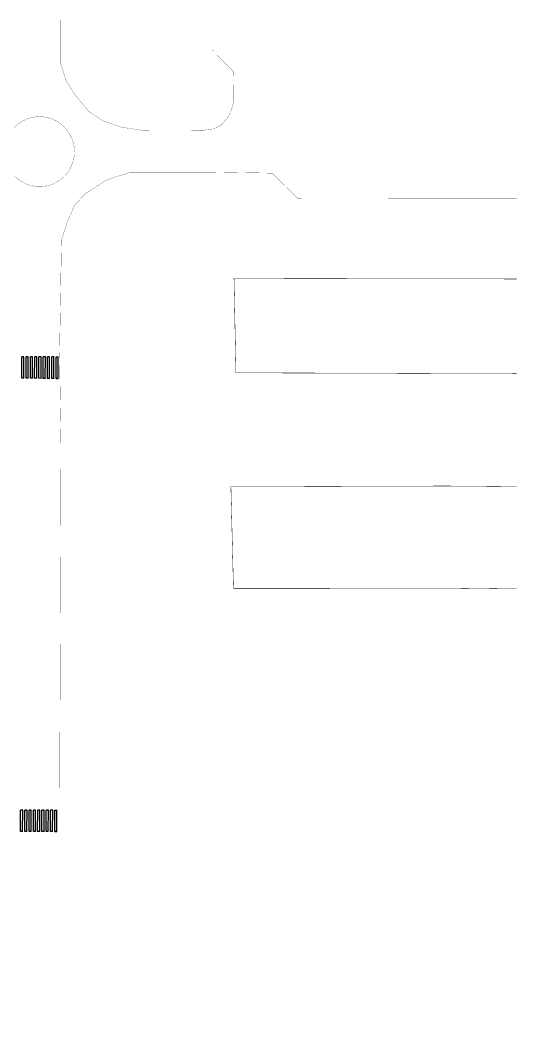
# Model space of a CAD drawing. Header units: millimetres. Extents: x 1887 to 2405, y 1100 to 1335.
# Drawn here: x 2288.4 to 2404.5, y 1100.3 to 1335.4 of the extents above; entities that cross this region are included whole.
import ezdxf

# ---------------------------------------------------------------- set-up
doc = ezdxf.new("R2010")
doc.units = ezdxf.units.MM
for name, color, linetype in [('esc', 2, 'Continuous'), ('urb-faixa', 1, 'Continuous'), ('via', 1, 'Continuous')]:
    doc.layers.add(name, color=color, linetype=linetype)

msp = doc.modelspace()

# ---------------------------------------------------------------- linework, layer by layer
at = {"layer": 'esc', "const_width": 0.1}
for points in [[(2404.49, 1274.94), (2338.42, 1275.04), (2338.87, 1253.02), (2404.49, 1252.83)], [(2404.49, 1226.47), (2387.93, 1226.58), (2337.69, 1226.45), (2338.29, 1202.67), (2388.98, 1202.72), (2404.49, 1202.54)]]:
    msp.add_lwpolyline(points, dxfattribs=at)
at = {"layer": 'urb-faixa', "ltscale": 10}
for p, q in [((2288.81, 1251.75), (2288.82, 1256.75)), ((2289.32, 1256.75), (2288.82, 1256.75)), ((2289.31, 1251.75), (2289.32, 1256.75)), ((2289.81, 1251.75), (2289.82, 1256.75)), ((2290.32, 1256.74), (2289.82, 1256.75)), ((2290.31, 1251.74), (2290.32, 1256.74)), ((2290.81, 1251.74), (2290.82, 1256.74)), ((2291.32, 1256.74), (2290.82, 1256.74)), ((2291.31, 1251.74), (2291.32, 1256.74)), ((2291.81, 1251.74), (2291.82, 1256.74)), ((2292.32, 1256.74), (2291.82, 1256.74)), ((2292.31, 1251.74), (2292.32, 1256.74)), ((2292.81, 1251.74), (2292.82, 1256.74)), ((2293.32, 1256.74), (2292.82, 1256.74)), ((2293.31, 1251.73), (2293.32, 1256.74)), ((2293.81, 1251.73), (2293.82, 1256.73)), ((2294.32, 1256.73), (2293.82, 1256.73)), ((2294.31, 1251.73), (2294.32, 1256.73)), ((2294.81, 1251.73), (2294.82, 1256.73)), ((2295.32, 1256.73), (2294.82, 1256.73)), ((2295.31, 1251.73), (2295.32, 1256.73)), ((2295.81, 1251.73), (2295.82, 1256.73)), ((2296.32, 1256.73), (2295.82, 1256.73)), ((2296.31, 1251.73), (2296.32, 1256.73)), ((2296.81, 1251.72), (2296.82, 1256.72)), ((2296.82, 1256.72), (2297.32, 1256.72)), ((2297.31, 1251.72), (2297.32, 1256.72)), ((2289.31, 1251.75), (2288.81, 1251.75)), ((2290.31, 1251.74), (2289.81, 1251.75)), ((2291.31, 1251.74), (2290.81, 1251.74)), ((2292.31, 1251.74), (2291.81, 1251.74)), ((2293.31, 1251.73), (2292.81, 1251.74)), ((2294.31, 1251.73), (2293.81, 1251.73)), ((2295.31, 1251.73), (2294.81, 1251.73)), ((2296.31, 1251.73), (2295.81, 1251.73)), ((2296.81, 1251.72), (2297.31, 1251.72)), ((2297.31, 1251.72), (2296.81, 1251.72)), ((2288.51, 1145.88, 0), (2288.53, 1150.88, 0)), ((2289.03, 1150.88, 0), (2288.53, 1150.88, 0)), ((2289.01, 1145.88, 0), (2289.03, 1150.88, 0)), ((2289.51, 1145.87, 0), (2289.53, 1150.87, 0)), ((2290.03, 1150.87, 0), (2289.53, 1150.87, 0)), ((2290.01, 1145.87, 0), (2290.03, 1150.87, 0)), ((2290.51, 1145.87, 0), (2290.53, 1150.87, 0)), ((2291.03, 1150.87, 0), (2290.53, 1150.87, 0)), ((2291.01, 1145.87, 0), (2291.03, 1150.87, 0)), ((2291.51, 1145.87, 0), (2291.53, 1150.87, 0)), ((2292.03, 1150.87, 0), (2291.53, 1150.87, 0)), ((2292.01, 1145.87, 0), (2292.03, 1150.87, 0)), ((2292.51, 1145.86, 0), (2292.53, 1150.86, 0)), ((2293.03, 1150.86, 0), (2292.53, 1150.86, 0)), ((2293.01, 1145.86, 0), (2293.03, 1150.86, 0)), ((2293.51, 1145.86, 0), (2293.53, 1150.86, 0)), ((2294.03, 1150.86, 0), (2293.53, 1150.86, 0)), ((2294.01, 1145.86, 0), (2294.03, 1150.86, 0)), ((2294.51, 1145.86, 0), (2294.53, 1150.86, 0)), ((2295.03, 1150.86, 0), (2294.53, 1150.86, 0)), ((2295.01, 1145.86, 0), (2295.03, 1150.86, 0)), ((2295.51, 1145.85, 0), (2295.53, 1150.85, 0)), ((2296.03, 1150.85, 0), (2295.53, 1150.85, 0)), ((2296.01, 1145.85, 0), (2296.03, 1150.85, 0)), ((2296.51, 1145.85, 0), (2296.53, 1150.85, 0)), ((2296.53, 1150.85, 0), (2297.03, 1150.85, 0)), ((2297.01, 1145.85, 0), (2297.03, 1150.85, 0)), ((2289.01, 1145.88, 0), (2288.51, 1145.88, 0)), ((2290.01, 1145.87, 0), (2289.51, 1145.87, 0)), ((2291.01, 1145.87, 0), (2290.51, 1145.87, 0)), ((2292.01, 1145.87, 0), (2291.51, 1145.87, 0)), ((2293.01, 1145.86, 0), (2292.51, 1145.86, 0)), ((2294.01, 1145.86, 0), (2293.51, 1145.86, 0)), ((2295.01, 1145.86, 0), (2294.51, 1145.86, 0)), ((2296.01, 1145.85, 0), (2295.51, 1145.85, 0)), ((2297.01, 1145.85, 0), (2296.51, 1145.85, 0)), ((2296.51, 1145.85, 0), (2297.01, 1145.85, 0))]:
    msp.add_line(p, q, dxfattribs=at)
at = {"layer": 'via', "const_width": 0.05}
for points in [[(2297.87, 1335.37), (2297.86, 1325.39), (2299.22, 1321.17), (2301.08, 1318.17), (2304.44, 1314.11), (2307.74, 1311.89), (2312.08, 1310.38), (2317.2, 1309.64), (2331.22, 1309.68)], [(2331.22, 1309.68), (2333.52, 1309.99), (2335.21, 1310.74), (2336.81, 1312.41), (2337.67, 1313.96), (2338.4, 1316.68), (2338.31, 1323.39), (2333.28, 1328.46), (2333.28, 1335.37)], [(2297.65, 1100.28), (2297.66, 1151.61), (2297.98, 1235.49), (2297.64, 1257.15), (2298.09, 1284.06), (2299.46, 1288.21), (2301.11, 1292.14), (2303.81, 1294.95), (2308.77, 1298.12), (2314.19, 1299.88), (2331.7, 1299.9)], [(2404.49, 1293.83), (2353.33, 1293.76), (2347.31, 1299.66), (2331.7, 1299.9)]]:
    msp.add_lwpolyline(points, dxfattribs=at)
msp.add_lwpolyline([(2286.24, 1300.03, 1), (2299.66, 1309.33, 1), (2299.66, 1309.33, 1)], format="xyb", close=True, dxfattribs=at)

doc.saveas('drawing.dxf')
